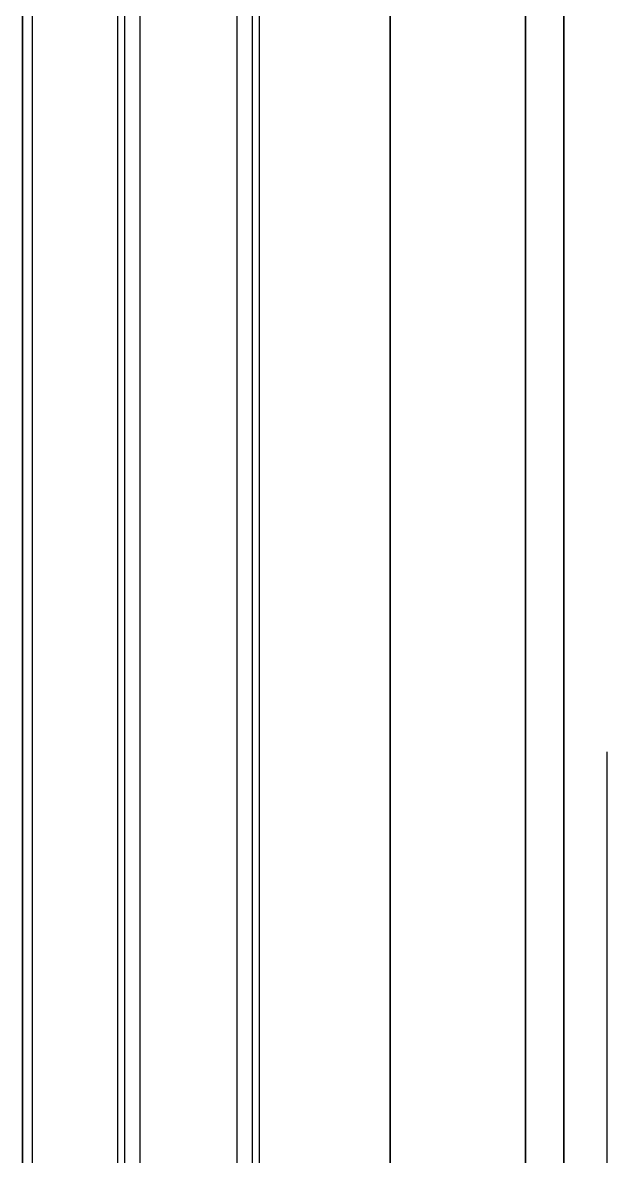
# Model space of a CAD drawing. Extents: x 956 to 1028, y 499 to 635.
# Drawn here: x 955.9 to 961.62, y 551.89 to 562.99 of the extents above; entities that cross this region are included whole.
import ezdxf

# ---------------------------------------------------------------- set-up
doc = ezdxf.new("R2010")
doc.units = 0
doc.header["$MEASUREMENT"] = 0
doc.layers.add('1', color=4, linetype='Continuous')

# ---------------------------------------------------------------- blocks, each defined once
blk = doc.blocks.new('2026 SX')
at = {"layer": '1', "color": 3}
for p, q in [((0, 71.442), (0, 5.922)), ((0, 5.922), (0, 71.442)), ((0.092, 65.635), (0.092, 14.123)), ((0.092, 65.635), (0.092, 14.123)), ((0.928, 65.635), (0.928, 14.123)), ((1, 14.123), (1, 65.635)), ((1.148, 65.635), (1.148, 14.123)), ((2.25, 65.635), (2.25, 14.123)), ((2.101, 14.147), (2.101, 65.438)), ((2.321, 14.147), (2.321, 65.438)), ((3.6, 61.866), (3.6, 22.318)), ((3.6, 22.318), (3.6, 61.866)), ((4.926, 25.342), (4.926, 55.789)), ((4.926, 55.789), (4.926, 25.342)), ((5.3, 25.339), (5.3, 55.789)), ((5.3, 55.789), (5.3, 25.339)), ((5.727, 25.339), (5.727, 43.624)), ((5.727, 25.339), (5.727, 43.624))]:
    blk.add_line(p, q, dxfattribs=at)

msp = doc.modelspace()

# ---------------------------------------------------------------- block references
at = {"layer": '1'}
msp.add_blockref('2026 SX', (955.896, 512.227), dxfattribs=at)

doc.saveas('drawing.dxf')
